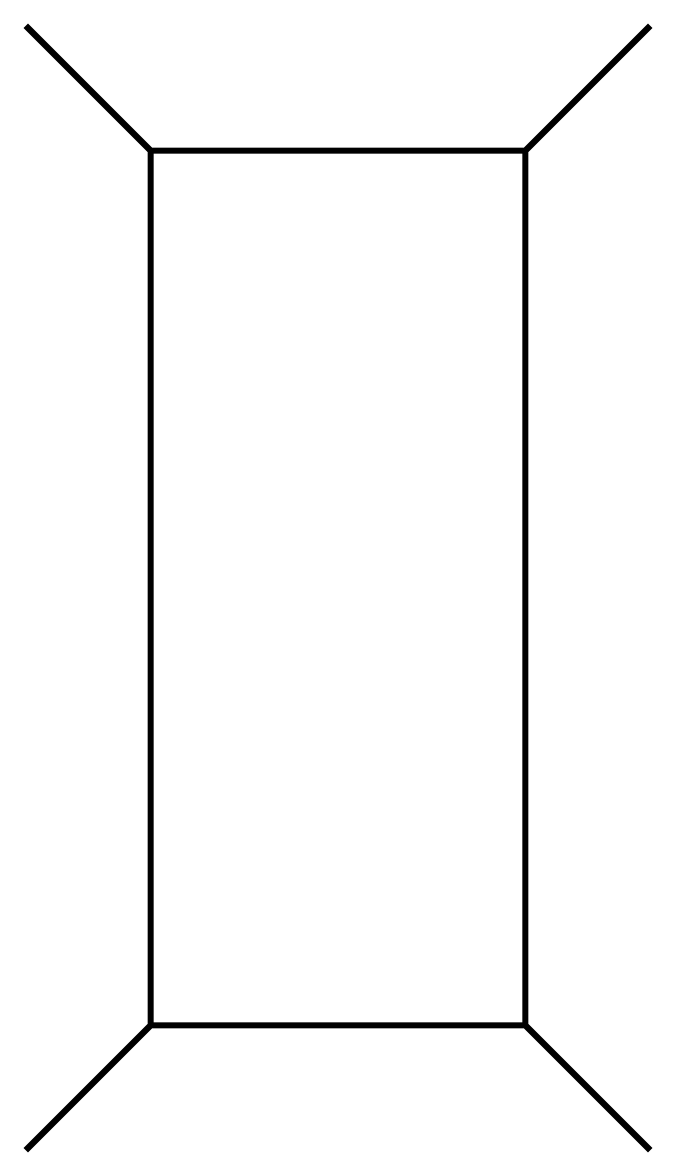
# Model space of a CAD drawing. Extents: x -5 to 5, y -2 to 16.1.
import ezdxf

# ---------------------------------------------------------------- set-up
doc = ezdxf.new("R2010")
doc.units = 0
doc.header["$MEASUREMENT"] = 0
doc.layers.get('0').update_dxf_attribs({"linetype": 'CONTINUOUS'})

msp = doc.modelspace()

# ---------------------------------------------------------------- linework, layer by layer
at = {"const_width": 0.1}
for points in [[(-3, 14), (-5, 16)], [(3, 14), (5, 16)], [(-3, 0), (-5, -2)], [(3, 0), (5, -2)]]:
    msp.add_lwpolyline(points, dxfattribs=at)
msp.add_lwpolyline([(-3, 0), (-3, 14), (3, 14), (3, 0)], close=True, dxfattribs=at)

doc.saveas('drawing.dxf')
